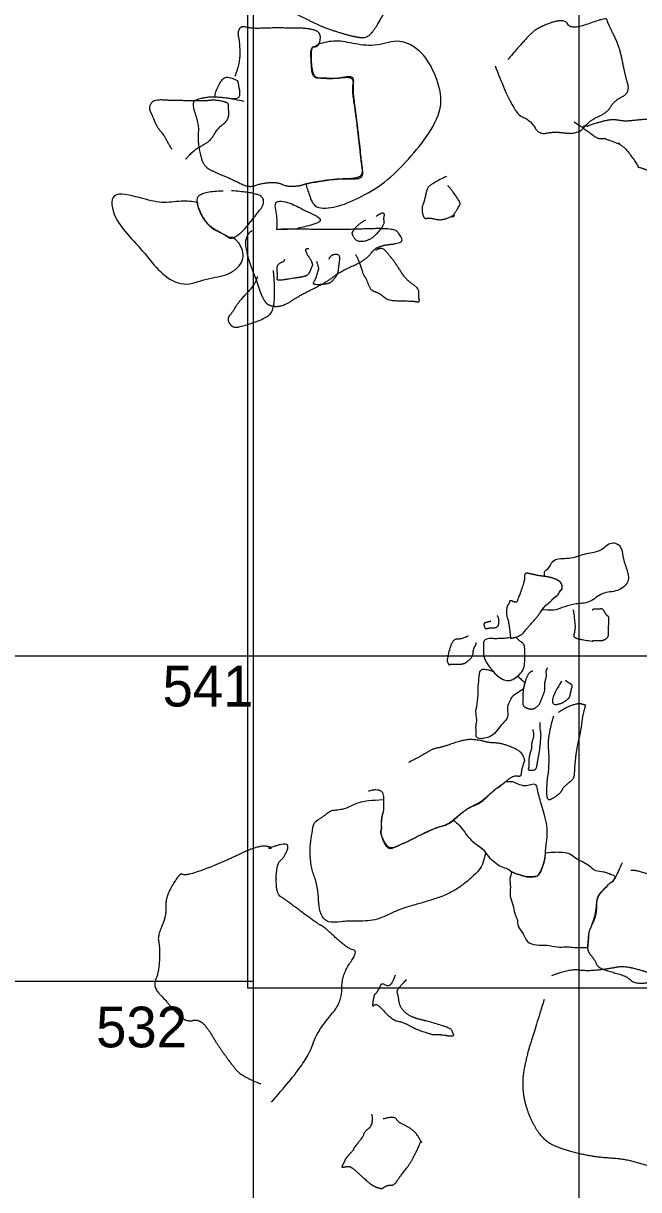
# Model space of a CAD drawing. Extents: x -160.1 to -89.2, y -288.3 to -253.8.
# Drawn here: x -143.41 to -139.63, y -273.28 to -266.12 of the extents above; entities that cross this region are included whole.
import ezdxf

# ---------------------------------------------------------------- set-up
doc = ezdxf.new("R2010")
doc.units = 0
for name, color, linetype in [('Brick', 7, 'Continuous'), ('House Outline', 7, 'Continuous'), ('Quadrats', 7, 'Continuous'), ('Stone_Masonry', 7, 'Continuous'), ('Unit Numbers', 7, 'Continuous')]:
    doc.layers.add(name, color=color, linetype=linetype)

msp = doc.modelspace()

# ---------------------------------------------------------------- linework, layer by layer
at = {"layer": 'Brick'}
for points in [[(-140.0349, -269.722), (-140.0219, -269.823), (-140.0249, -269.842), (-140.0279, -269.865), (-140.0359, -269.896), (-139.9049, -269.917), (-139.9219, -269.909), (-139.8629, -269.911), (-139.8529, -269.911), (-139.8179, -269.891), (-139.8179, -269.853), (-139.8169, -269.803), (-139.8149, -269.763), (-139.8299, -269.758), (-139.8549, -269.712), (-139.8739, -269.72), (-139.9119, -269.716), (-139.9189, -269.725)], [(-141.2729, -272.82), (-141.2609, -272.881), (-141.3219, -272.935), (-141.3219, -272.953), (-141.3859, -273.033), (-141.3819, -273.037), (-141.4029, -273.059), (-141.4319, -273.092), (-141.4439, -273.119), (-141.4619, -273.152), (-141.4139, -273.137), (-141.3829, -273.157), (-141.3459, -273.19), (-141.3329, -273.204), (-141.2729, -273.255), (-141.2729, -273.253), (-141.2489, -273.268), (-141.2209, -273.275), (-141.2129, -273.28), (-141.1739, -273.255), (-141.1349, -273.259), (-141.0979, -273.202), (-141.0679, -273.164), (-141.0369, -273.125), (-140.9799, -273.015), (-140.9699, -272.982), (-140.9639, -273.001), (-140.9979, -272.935), (-141.0479, -272.898), (-141.1089, -272.871), (-141.1329, -272.831), (-141.2029, -272.85)]]:
    msp.add_open_spline(points, degree=2, dxfattribs=at)
at = {"layer": 'House Outline'}
msp.add_lwpolyline([(-142.0339, -259.974), (-121.4619, -259.974), (-121.4619, -272.046), (-142.0339, -272.046)], close=True, dxfattribs=at)
at = {"layer": 'Quadrats'}
for p, q in [((-141.9999, -262.004), (-141.9999, -270.004)), ((-139.9999, -262.004), (-139.9999, -270.004)), ((-149.9999, -270.004), (-141.9999, -270.004)), ((-149.9999, -270.004), (-141.9999, -270.004)), ((-141.9999, -270.004), (-139.9999, -270.004)), ((-139.9999, -270.004), (-131.9999, -270.004)), ((-139.9999, -270.004), (-139.9999, -275.67)), ((-149.9999, -272.004), (-141.9999, -272.004)), ((-149.9999, -272.004), (-141.9999, -272.004))]:
    msp.add_line(p, q, dxfattribs=at)
msp.add_lwpolyline([(-141.9999, -270.004), (-141.9999, -275.67), (-139.9999, -275.67)], dxfattribs=at)
at = {"layer": 'Stone_Masonry'}
for p, q in [((-141.6009, -266.247), (-141.5999, -266.247)), ((-142.0949, -266.473), (-142.0959, -266.472)), ((-142.3419, -267.22), (-142.3409, -267.22)), ((-140.2089, -269.517), (-140.2089, -269.518)), ((-140.4199, -269.892), (-140.4189, -269.891)), ((-140.7709, -271.013), (-140.7719, -271.013))]:
    msp.add_line(p, q, dxfattribs=at)
for points, degree in [([(-142.0749, -265.402), (-142.0429, -265.546), (-141.9789, -265.709), (-141.9079, -265.819), (-141.8299, -266.027), (-141.7439, -266.056), (-141.5969, -266.132), (-141.4809, -266.173), (-141.3759, -266.202), (-141.3009, -266.211), (-141.2449, -266.146), (-141.1459, -265.96), (-141.0999, -265.798), (-141.0589, -265.653), (-141.0529, -265.491), (-141.0829, -265.444), (-141.2199, -265.39), (-141.4659, -265.352), (-141.6329, -265.355), (-141.8639, -265.383), (-141.9909, -265.401)], 2), ([(-140.5149, -266.381), (-140.4029, -266.673), (-140.2979, -266.712), (-140.2459, -266.804), (-140.1519, -266.783), (-140.0059, -266.803), (-139.9329, -266.714), (-139.8249, -266.667), (-139.7839, -266.595), (-139.6839, -266.545), (-139.7169, -266.433), (-139.7499, -266.26), (-139.8259, -266.112), (-139.8289, -266.08), (-140.0479, -266.162), (-140.0879, -266.087), (-140.2539, -266.144), (-140.3309, -266.218), (-140.4359, -266.341)], 2), ([(-142.0559, -266.599), (-142.2159, -266.565), (-142.3459, -266.583), (-142.3789, -266.612), (-142.3329, -266.741), (-142.3429, -266.84), (-142.3129, -266.989), (-142.2409, -267.032), (-142.1329, -267.075), (-142.0269, -267.13), (-141.9529, -267.101), (-141.8509, -267.094), (-141.7979, -267.121), (-141.7129, -267.118), (-141.6799, -267.103), (-141.4659, -267.07), (-141.3189, -267.078), (-141.3359, -266.977), (-141.3429, -266.908), (-141.3689, -266.679), (-141.3939, -266.522), (-141.3749, -266.438), (-141.4979, -266.461), (-141.5649, -266.455), (-141.6359, -266.457), (-141.6449, -266.353), (-141.6469, -266.261), (-141.5959, -266.264), (-141.5819, -266.177), (-141.6529, -266.15), (-141.7779, -266.148), (-141.8859, -266.147), (-142.0129, -266.152), (-142.0739, -266.133), (-142.0979, -266.175), (-142.0849, -266.224), (-142.0799, -266.358), (-142.1129, -266.445)], 2), ([(-141.6779, -267.106), (-141.6719, -267.125), (-141.6549, -267.171), (-141.6279, -267.263), (-141.4889, -267.251), (-141.3589, -267.198), (-141.1899, -267.103), (-141.0449, -266.954), (-140.9139, -266.797), (-140.8259, -266.618), (-140.8759, -266.437), (-140.9559, -266.293), (-141.1019, -266.206), (-141.2379, -266.264), (-141.3769, -266.247), (-141.4949, -266.218), (-141.5659, -266.238), (-141.6009, -266.247)], 3), ([(-141.5999, -266.247), (-141.6009, -266.248), (-141.6119, -266.263), (-141.6469, -266.261), (-141.6449, -266.353), (-141.6359, -266.457), (-141.5649, -266.455), (-141.4979, -266.461), (-141.3749, -266.438), (-141.3939, -266.522), (-141.3689, -266.679), (-141.3429, -266.908), (-141.3359, -266.977), (-141.3189, -267.078), (-141.4659, -267.07), (-141.6279, -267.095), (-141.6699, -267.104), (-141.6779, -267.106)], 3), ([(-142.2369, -266.573), (-142.2339, -266.549), (-142.2189, -266.508), (-142.1799, -266.441), (-142.1409, -266.449), (-142.0949, -266.473)], 3), ([(-142.0959, -266.472), (-142.0899, -266.509), (-142.0629, -266.598), (-142.1719, -266.574), (-142.2279, -266.573), (-142.2369, -266.573)], 3), ([(-142.4139, -266.953), (-142.3699, -266.901), (-142.2959, -266.859), (-142.2589, -266.835), (-142.2179, -266.763), (-142.1479, -266.71), (-142.1519, -266.634), (-142.1519, -266.606), (-142.2369, -266.589), (-142.2809, -266.595), (-142.3329, -266.595), (-142.4399, -266.594), (-142.4869, -266.594), (-142.6129, -266.587), (-142.6379, -266.627), (-142.6379, -266.651), (-142.6209, -266.683), (-142.5909, -266.758), (-142.5529, -266.798), (-142.5019, -266.894), (-142.4979, -266.89)], 2), ([(-140.0289, -266.725), (-139.9399, -266.784), (-139.8889, -266.827), (-139.8449, -266.828), (-139.8499, -266.823), (-139.7409, -266.865), (-139.7639, -266.851), (-139.7089, -266.89), (-139.6259, -267.009), (-139.6469, -266.998), (-139.5529, -267.028), (-139.5009, -267.045), (-139.4549, -267.003), (-139.4609, -266.991), (-139.4299, -266.903), (-139.4229, -266.841), (-139.4029, -266.798), (-139.4079, -266.756), (-139.4009, -266.737), (-139.4719, -266.723), (-139.5609, -266.707), (-139.6479, -266.714), (-139.7169, -266.722), (-139.7859, -266.709), (-139.8459, -266.718), (-139.9499, -266.75), (-139.9419, -266.751), (-139.9759, -266.752)], 2), ([(-140.8139, -267.059), (-140.9189, -267.111), (-140.9359, -267.146), (-140.9489, -267.21), (-140.9679, -267.257), (-140.9509, -267.323), (-140.9219, -267.312), (-140.8409, -267.332), (-140.7559, -267.291), (-140.7849, -267.32), (-140.7289, -267.233), (-140.7279, -267.222), (-140.7759, -267.149), (-140.8049, -267.116)], 2), ([(-142.3409, -267.22), (-142.3749, -267.214), (-142.4389, -267.206), (-142.5629, -267.229), (-142.6859, -267.192), (-142.8929, -267.14), (-142.8549, -267.322), (-142.7629, -267.425), (-142.6519, -267.548), (-142.5649, -267.661), (-142.4279, -267.745), (-142.2849, -267.681), (-142.1469, -267.672), (-142.0459, -267.577), (-142.0759, -267.474), (-142.1119, -267.443), (-142.1249, -267.434)], 3), ([(-142.1849, -267.15), (-142.3549, -267.153), (-142.3389, -267.269), (-142.2679, -267.374), (-142.1789, -267.414), (-142.1379, -267.448), (-142.0679, -267.404), (-141.9969, -267.313), (-141.9209, -267.216), (-141.9709, -267.159), (-142.1329, -267.148)], 2), ([(-142.1249, -267.433), (-142.1279, -267.434), (-142.1499, -267.438), (-142.1789, -267.414), (-142.2679, -267.374), (-142.3259, -267.289), (-142.3409, -267.235), (-142.3419, -267.22)], 3), ([(-141.8549, -267.386), (-141.8539, -267.362), (-141.8479, -267.309), (-141.8849, -267.191), (-141.7499, -267.228), (-141.6959, -267.267), (-141.5409, -267.328), (-141.6689, -267.368), (-141.7179, -267.375), (-141.7389, -267.384)], 3), ([(-141.3099, -267.327), (-141.3559, -267.354), (-141.3909, -267.4), (-141.3959, -267.411), (-141.3649, -267.464), (-141.2739, -267.449), (-141.1909, -267.355), (-141.1999, -267.316), (-141.1909, -267.288), (-141.2159, -267.284), (-141.2449, -267.305)], 2), ([(-142.0059, -267.392), (-142.0559, -267.424), (-142.0359, -267.557), (-141.9919, -267.667), (-141.9359, -267.833), (-141.8789, -267.861), (-141.8079, -267.853), (-141.7179, -267.792), (-141.5439, -267.706), (-141.4669, -267.643), (-141.3049, -267.573), (-141.2439, -267.485), (-141.0749, -267.469), (-141.0979, -267.417), (-141.1389, -267.376), (-141.4519, -267.387), (-141.5929, -267.385), (-141.8259, -267.383)], 2), ([(-141.7389, -267.384), (-141.7649, -267.384), (-141.8049, -267.385), (-141.8429, -267.386), (-141.8549, -267.386)], 3), ([(-141.8109, -267.568), (-141.8019, -267.579), (-141.8599, -267.602), (-141.8509, -267.672), (-141.8589, -267.701), (-141.7529, -267.683), (-141.7029, -267.677), (-141.6599, -267.665), (-141.6399, -267.617), (-141.6309, -267.593), (-141.6949, -267.499), (-141.6589, -267.503)], 2), ([(-141.6119, -267.581), (-141.5959, -267.626), (-141.6029, -267.636), (-141.6179, -267.693), (-141.6409, -267.725), (-141.5439, -267.72), (-141.5139, -267.704), (-141.4789, -267.658), (-141.4739, -267.607), (-141.4629, -267.538), (-141.5239, -267.54), (-141.5359, -267.567)], 2), ([(-141.3709, -267.539), (-141.3489, -267.581), (-141.3249, -267.664), (-141.3059, -267.688), (-141.2799, -267.759), (-141.2289, -267.775), (-141.1949, -267.802), (-141.1629, -267.823), (-141.0129, -267.825), (-140.9759, -267.834), (-140.9859, -267.791), (-140.9789, -267.75), (-141.0629, -267.693), (-141.1239, -267.595), (-141.1609, -267.549), (-141.2099, -267.489), (-141.2479, -267.514)], 2), ([(-141.9749, -267.675), (-141.9849, -267.72), (-142.0919, -267.831), (-142.1269, -267.894), (-142.1629, -267.933), (-142.1319, -267.986), (-142.0839, -267.987), (-141.8969, -267.922), (-141.8709, -267.851), (-141.8679, -267.749), (-141.8719, -267.684), (-141.8759, -267.637)], 2), ([(-140.2089, -269.518), (-140.2109, -269.498), (-140.2159, -269.482), (-140.1789, -269.469), (-140.1599, -269.4), (-140.0459, -269.412), (-139.9539, -269.37), (-139.8609, -269.366), (-139.8139, -269.299), (-139.7349, -269.321), (-139.7319, -269.402), (-139.7059, -269.472), (-139.6829, -269.55), (-139.7609, -269.615), (-139.8569, -269.609), (-139.9339, -269.685), (-140.0179, -269.681), (-140.0899, -269.703), (-140.1439, -269.726), (-140.1739, -269.726), (-140.2259, -269.723)], 3), ([(-140.4229, -269.898), (-140.3609, -269.89), (-140.3059, -269.82), (-140.2569, -269.768), (-140.2039, -269.692), (-140.1829, -269.681), (-140.1459, -269.639), (-140.1329, -269.639), (-140.1139, -269.603), (-140.0999, -269.593), (-140.1049, -269.561), (-140.1239, -269.541), (-140.1809, -269.52), (-140.2329, -269.515), (-140.2899, -269.503), (-140.3349, -269.493), (-140.3319, -269.539), (-140.3759, -269.663), (-140.3849, -269.68), (-140.4239, -269.661), (-140.4279, -269.682), (-140.4429, -269.701), (-140.4459, -269.756), (-140.4309, -269.794), (-140.4209, -269.886)], 2), ([(-140.2259, -269.723), (-140.2199, -269.715), (-140.1999, -269.689), (-140.1829, -269.681), (-140.1459, -269.639), (-140.1329, -269.639), (-140.1139, -269.603), (-140.0999, -269.593), (-140.1049, -269.561), (-140.1239, -269.541), (-140.1719, -269.523), (-140.1999, -269.519), (-140.2089, -269.517)], 3), ([(-140.5399, -269.791), (-140.5669, -269.8), (-140.5869, -269.805), (-140.5759, -269.842), (-140.5479, -269.831), (-140.5039, -269.833), (-140.4919, -269.811), (-140.4929, -269.806), (-140.4889, -269.776), (-140.5019, -269.757)], 2), ([(-140.6789, -269.884), (-140.7259, -269.904), (-140.7729, -269.902), (-140.7999, -269.979), (-140.8079, -270.026), (-140.8109, -270.036), (-140.7959, -270.065), (-140.7919, -270.054), (-140.7519, -270.057), (-140.7109, -270.055), (-140.6879, -270.043), (-140.6509, -270.008), (-140.6479, -269.96), (-140.6279, -269.931), (-140.6329, -269.925)], 2), ([(-140.4189, -269.891), (-140.4389, -269.895), (-140.4549, -269.898), (-140.4859, -269.899), (-140.5209, -269.9), (-140.5479, -269.897), (-140.5889, -269.903), (-140.5859, -269.965), (-140.5869, -270.014), (-140.5629, -270.054), (-140.5389, -270.086), (-140.5109, -270.12), (-140.4789, -270.144), (-140.4429, -270.161), (-140.4039, -270.152), (-140.3739, -270.127), (-140.3409, -270.095), (-140.3319, -270.049), (-140.3319, -270.002), (-140.3309, -269.965), (-140.3359, -269.938), (-140.3469, -269.922), (-140.3649, -269.914), (-140.3879, -269.891)], 3), ([(-140.3869, -269.892), (-140.3979, -269.895), (-140.4129, -269.896), (-140.4179, -269.894), (-140.4199, -269.892)], 3), ([(-140.3399, -270.207), (-140.4029, -270.248), (-140.4139, -270.258), (-140.4279, -270.29), (-140.4449, -270.33), (-140.4279, -270.383), (-140.4699, -270.42), (-140.4999, -270.461), (-140.5369, -270.503), (-140.5809, -270.51), (-140.6139, -270.517), (-140.6349, -270.501), (-140.6289, -270.475), (-140.6349, -270.438), (-140.6229, -270.397), (-140.6379, -270.346), (-140.6179, -270.285), (-140.6209, -270.208), (-140.6129, -270.147), (-140.6089, -270.083), (-140.5699, -270.088), (-140.5529, -270.091), (-140.5259, -270.101)], 3), ([(-140.5269, -270.101), (-140.5219, -270.107), (-140.5069, -270.123), (-140.4789, -270.144), (-140.4429, -270.161), (-140.4049, -270.152), (-140.3869, -270.138), (-140.3769, -270.129)], 3), ([(-140.3769, -270.129), (-140.3689, -270.136), (-140.3539, -270.149), (-140.3389, -270.163), (-140.3309, -270.169)], 3), ([(-140.2819, -270.098), (-140.3049, -270.104), (-140.3269, -270.15), (-140.3439, -270.214), (-140.3429, -270.267), (-140.3459, -270.303), (-140.3349, -270.32), (-140.2889, -270.337), (-140.2449, -270.311), (-140.2259, -270.261), (-140.2069, -270.216), (-140.2109, -270.172), (-140.1959, -270.123), (-140.2049, -270.098), (-140.1919, -270.078)], 2), ([(-140.3309, -270.169), (-140.3349, -270.181), (-140.3379, -270.194), (-140.3399, -270.207)], 2), ([(-140.1059, -270.16), (-140.1609, -270.247), (-140.1639, -270.31), (-140.1029, -270.296), (-140.0769, -270.278), (-140.0559, -270.26), (-140.0469, -270.212), (-140.0369, -270.183), (-140.0739, -270.165), (-140.0809, -270.157)], 2), ([(-140.1559, -270.376), (-140.1719, -270.422), (-140.1919, -270.539), (-140.1859, -270.595), (-140.1849, -270.651), (-140.1879, -270.726), (-140.1949, -270.754), (-140.1969, -270.794), (-140.1999, -270.827), (-140.1959, -270.897), (-140.1429, -270.871), (-140.1059, -270.839), (-140.0969, -270.812), (-140.0379, -270.766), (-140.0269, -270.745), (-140.0219, -270.645), (-140.0069, -270.546), (-139.9939, -270.495), (-139.9819, -270.427), (-139.9759, -270.371), (-139.9569, -270.304), (-139.9619, -270.309), (-139.9959, -270.295), (-140.0729, -270.318), (-140.1269, -270.353)], 2), ([(-140.2849, -270.456), (-140.2729, -270.486), (-140.2909, -270.539), (-140.2909, -270.579), (-140.3029, -270.608), (-140.3089, -270.657), (-140.3069, -270.688), (-140.3149, -270.707), (-140.2749, -270.707), (-140.2599, -270.699), (-140.2499, -270.63), (-140.2409, -270.591), (-140.2329, -270.496), (-140.2319, -270.496), (-140.2409, -270.425), (-140.2359, -270.414)], 2), ([(-141.2929, -270.835), (-141.2009, -270.806), (-141.1999, -270.944), (-141.1989, -270.95), (-141.2169, -271.018), (-141.2109, -271.075), (-141.2239, -271.083), (-141.1789, -271.2), (-141.1039, -271.168), (-141.0629, -271.15), (-140.9369, -271.086), (-140.8599, -271.054), (-140.7939, -271.04), (-140.6899, -270.94), (-140.6019, -270.91), (-140.5259, -270.832), (-140.4779, -270.803), (-140.4039, -270.737), (-140.3539, -270.748), (-140.3509, -270.706), (-140.3369, -270.659), (-140.3299, -270.643), (-140.3599, -270.586), (-140.4809, -270.54), (-140.5489, -270.54), (-140.6109, -270.522), (-140.7019, -270.517), (-140.8419, -270.567), (-140.8989, -270.576), (-140.9639, -270.618), (-141.0459, -270.66)], 2), ([(-140.7719, -271.013), (-140.7659, -271.018), (-140.7449, -271.035), (-140.7109, -271.074), (-140.6729, -271.129), (-140.6289, -271.165), (-140.5819, -271.193), (-140.5599, -271.24), (-140.5149, -271.273), (-140.4769, -271.304), (-140.4349, -271.31), (-140.4039, -271.34), (-140.3679, -271.348), (-140.3359, -271.359), (-140.3059, -271.365), (-140.2809, -271.361), (-140.2479, -271.361), (-140.2269, -271.31), (-140.2069, -271.255), (-140.2049, -271.185), (-140.1939, -271.119), (-140.1939, -271.048), (-140.2109, -270.982), (-140.2289, -270.926), (-140.2419, -270.877), (-140.2529, -270.837), (-140.2579, -270.79), (-140.2959, -270.795), (-140.3309, -270.809), (-140.3749, -270.792), (-140.4089, -270.776), (-140.4269, -270.779), (-140.4529, -270.78)], 3), ([(-140.4529, -270.78), (-140.4599, -270.786), (-140.4889, -270.81), (-140.5259, -270.832), (-140.6019, -270.91), (-140.6839, -270.938), (-140.7459, -270.994), (-140.7709, -271.013)], 3), ([(-140.5719, -271.214), (-140.5859, -271.27), (-140.5999, -271.309), (-140.6459, -271.355), (-140.6969, -271.4), (-140.7579, -271.444), (-140.8319, -271.481), (-140.9069, -271.504), (-140.9759, -271.527), (-141.0509, -271.545), (-141.1439, -271.58), (-141.2509, -271.636), (-141.3729, -271.633), (-141.4629, -271.636), (-141.5439, -271.65), (-141.5889, -271.595), (-141.5989, -271.524), (-141.5999, -271.452), (-141.6169, -271.378), (-141.6439, -271.312), (-141.6509, -271.235), (-141.6519, -271.159), (-141.6369, -271.094), (-141.6339, -271.024), (-141.5689, -270.997), (-141.5249, -270.946), (-141.4429, -270.954), (-141.3559, -270.898), (-141.2749, -270.891), (-141.2009, -270.888)], 3), ([(-141.2009, -270.888), (-141.1999, -270.901), (-141.1999, -270.945), (-141.1989, -270.95), (-141.2169, -271.018), (-141.2109, -271.075), (-141.2239, -271.083), (-141.1789, -271.2), (-141.1039, -271.168), (-141.0629, -271.15), (-140.9369, -271.086), (-140.8599, -271.054), (-140.8119, -271.044), (-140.7769, -271.018), (-140.7719, -271.014)], 3), ([(-140.7709, -271.014), (-140.7659, -271.018), (-140.7449, -271.035), (-140.7109, -271.074), (-140.6729, -271.129), (-140.6289, -271.165), (-140.5909, -271.187), (-140.5779, -271.205), (-140.5719, -271.214)], 3), ([(-141.8879, -272.746), (-141.6739, -272.508), (-141.6059, -272.304), (-141.4539, -272.137), (-141.4579, -271.965), (-141.3519, -271.816), (-141.4189, -271.806), (-141.5769, -271.659), (-141.5929, -271.66), (-141.8019, -271.503), (-141.8599, -271.467), (-141.8579, -271.282), (-141.8069, -271.241), (-141.7729, -271.147), (-141.9239, -271.19), (-141.8719, -271.184), (-141.9649, -271.166), (-142.2019, -271.281), (-142.4259, -271.362), (-142.4449, -271.331), (-142.5409, -271.485), (-142.5329, -271.602), (-142.5889, -271.726), (-142.5739, -271.786), (-142.5779, -271.942), (-142.6179, -272.039), (-142.5329, -272.126), (-142.4719, -272.202), (-142.4049, -272.254), (-142.3369, -272.236), (-142.2789, -272.292), (-142.2259, -272.385), (-142.1369, -272.51), (-142.0699, -272.589), (-141.9539, -272.634)], 2), ([(-140.2059, -271.216), (-140.2069, -271.228), (-140.2109, -271.265), (-140.2269, -271.31), (-140.2479, -271.361), (-140.2809, -271.361), (-140.3059, -271.365), (-140.3359, -271.359), (-140.3679, -271.348), (-140.3949, -271.342), (-140.4109, -271.331)], 3), ([(-139.7729, -271.362), (-139.8169, -271.342), (-139.8479, -271.329), (-139.8989, -271.332), (-139.9369, -271.293), (-139.9779, -271.27), (-140.0229, -271.249), (-140.0569, -271.217), (-140.1129, -271.212), (-140.1489, -271.211), (-140.2059, -271.216)], 3), ([(-139.7349, -271.276), (-139.7869, -271.395), (-139.8029, -271.392), (-139.8539, -271.448), (-139.8929, -271.486), (-139.8919, -271.601), (-139.9409, -271.698), (-139.9409, -271.74), (-139.9449, -271.78), (-139.9479, -271.819), (-139.9009, -271.876), (-139.8829, -271.921), (-139.7939, -271.948), (-139.7049, -271.974), (-139.6589, -272.019), (-139.5519, -272.011), (-139.5359, -272.017), (-139.5019, -272.037), (-139.4439, -272.053), (-139.3989, -272.059), (-139.3349, -272.053), (-139.2869, -272.018), (-139.2029, -271.985), (-139.1669, -271.928), (-139.0759, -271.943), (-139.0459, -271.909), (-138.9919, -271.856), (-138.9929, -271.821), (-138.9859, -271.715), (-138.9829, -271.614), (-138.9809, -271.566), (-138.9839, -271.513), (-138.9859, -271.498), (-139.0519, -271.454), (-139.1229, -271.433), (-139.1639, -271.449), (-139.2309, -271.453), (-139.2929, -271.443), (-139.3249, -271.419), (-139.3759, -271.399), (-139.4549, -271.378), (-139.5199, -271.367), (-139.5439, -271.355), (-139.6659, -271.318), (-139.6819, -271.324)], 2), ([(-140.4109, -271.331), (-140.4169, -271.347), (-140.4279, -271.373), (-140.4169, -271.424), (-140.4279, -271.484), (-140.4009, -271.533), (-140.3969, -271.592), (-140.3759, -271.618), (-140.3779, -271.672), (-140.3369, -271.71), (-140.3239, -271.767), (-140.2619, -271.784), (-140.1959, -271.779), (-140.1329, -271.797), (-140.0769, -271.791), (-140.0409, -271.795), (-139.9989, -271.798), (-139.9649, -271.797), (-139.9449, -271.796)], 3), ([(-139.9459, -271.796), (-139.9459, -271.791), (-139.9439, -271.772), (-139.9409, -271.74), (-139.9409, -271.698), (-139.8919, -271.601), (-139.8929, -271.486), (-139.8539, -271.448), (-139.8029, -271.392), (-139.7919, -271.394), (-139.7769, -271.366), (-139.7739, -271.362)], 3), ([(-140.2139, -272.117), (-140.2829, -272.342), (-140.3169, -272.449), (-140.3519, -272.617), (-140.3309, -272.769), (-140.2659, -272.916), (-140.1899, -272.999), (-140.0839, -273.041), (-139.9049, -273.083), (-139.7029, -273.095), (-139.5359, -273.153), (-139.4149, -273.131), (-139.2759, -273.091), (-139.0409, -272.972), (-138.9269, -272.894), (-138.8659, -272.804), (-138.8639, -272.724), (-138.9349, -272.612), (-138.9719, -272.512), (-138.9489, -272.317), (-139.0469, -272.19), (-139.1529, -272.041), (-139.2649, -271.983), (-139.3039, -271.955), (-139.5509, -271.976), (-139.5559, -271.954), (-139.7229, -271.909), (-139.8059, -271.926), (-139.9429, -271.943), (-140.0609, -271.928), (-140.1679, -271.971)], 2), ([(-141.1279, -271.966), (-141.1549, -272.046), (-141.2119, -272.012), (-141.2269, -272.049), (-141.2479, -272.081), (-141.2589, -272.088), (-141.2709, -272.171), (-141.2459, -272.132), (-141.1499, -272.241), (-141.0709, -272.258), (-141.0149, -272.293), (-140.8919, -272.335), (-140.8719, -272.328), (-140.7619, -272.345), (-140.7779, -272.315), (-140.7759, -272.313), (-140.7899, -272.291), (-140.9459, -272.245), (-140.9989, -272.234), (-141.0519, -272.21), (-141.0999, -272.163), (-141.1109, -272.081), (-141.1229, -272.059), (-141.0589, -271.994)], 2)]:
    msp.add_open_spline(points, degree=degree, dxfattribs=at)

# ---------------------------------------------------------------- texts
at = {"layer": 'Unit Numbers'}
for s, p in [('541', (-142.5569, -270.316)), ('532', (-142.9649, -272.41)), ('532', (-142.9649, -272.41))]:
    msp.add_text(s, height=0.25, dxfattribs=at).set_placement(p)

doc.saveas('drawing.dxf')
